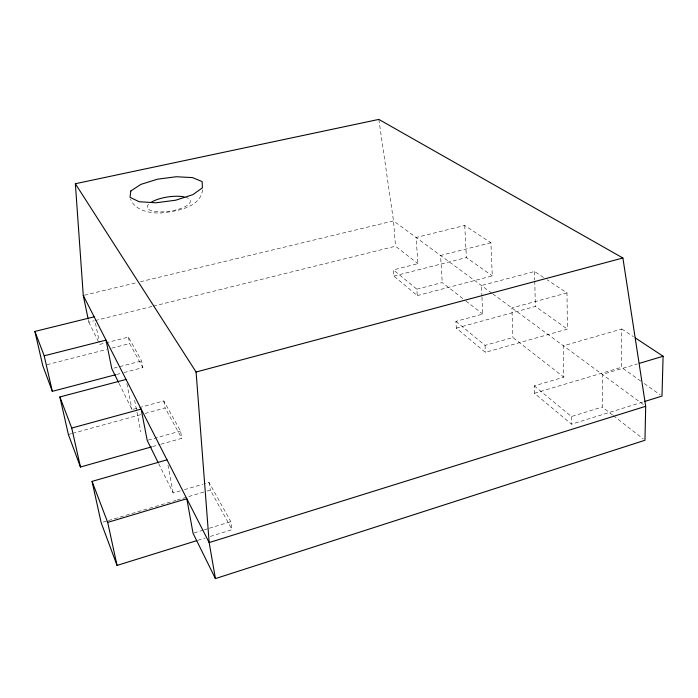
<?xml version="1.0" encoding="UTF-8"?>
<svg xmlns="http://www.w3.org/2000/svg" width="698" height="698" viewBox="0 0 698 698"><rect width="100%" height="100%" fill="white"/><g stroke="black" fill="none" stroke-linecap="round" stroke-linejoin="round"><path stroke-width="0.52" stroke-dasharray="3.49 2.62" d="M612.495 415.005L602.243 407.03L602.339 374.425L637.353 363.946M640.79 381.082L621.36 367.323L621.77 329.002L563.399 345.798L563.818 377.138L534.275 385.898L534.467 393.279L571.549 424.192L644.306 401.586M202.577 189.743C200.544 208.039 175.311 211.381 161.072 212.969C150.087 213.466 135.176 210.622 130.509 199.235M197.892 540.296L205.151 538.045M210.334 536.43L232.102 529.669L230.794 521.633L209.016 482.379L203.895 483.906M194.061 532.967L203.249 530.131M204.27 529.817L208.353 528.561M209.365 528.246L230.794 521.633M534.275 385.898L571.47 416.523L602.243 407.03M103.243 522.095L107.405 520.856M108.443 520.542L176.018 500.361M177.056 500.047L206.163 491.348M207.201 491.043L210.325 490.109L232.102 529.669M534.467 393.279L621.36 367.323M158.734 463.777L173.165 493.015L180.337 490.886M184.429 489.673L202.865 484.203M152.548 446.607L159.868 444.53M160.906 444.233L181.803 438.318L180.512 431.024L163.812 400.94L131.992 409.604L119 383.298M481.969 297.156L482.746 314.074L455.916 321.377L456.3 328.112L485.363 352.342L567.404 329.107L566.994 292.898L547.153 279.819M148.229 440.098L180.512 431.024M455.916 321.377L485.049 345.37L512.899 337.535L563.818 377.138M566.994 292.898L511.896 307.931L512.899 337.535M68.369 434.496L71.519 433.633M72.575 433.345L140.917 414.603M145.123 413.452L165.094 407.972L181.803 438.318M456.3 328.112L535.383 306.422L567.404 329.107M543.541 277.438L534.528 271.496L481.428 285.534L481.917 296.1M116.54 374.494L122.857 372.837M123.912 372.558L142.863 367.584L141.607 360.918L128.406 337.125L106.942 342.57M417.282 295.577L492.282 275.893L490.912 242.747L464.737 225.498L416.078 237.486L417.936 263.661L393.384 269.89L393.881 276.068L417.282 295.577L416.819 289.19L393.384 269.89M113.844 368.151L141.607 360.918M416.819 289.19L442.235 282.559L465.016 300.288M46.993 364.688L106.628 349.454M111.855 348.11L129.645 343.573L142.863 367.584M393.881 276.068L466.386 257.553L492.282 275.893M490.912 242.747L440.56 255.485L442.235 282.559M99.788 344.384L105.922 342.831M88.358 319.981L88.794 322.118L94.082 320.81M95.137 320.548L152.251 306.413M153.316 306.152L395.513 246.22L417.936 263.661M84.327 295.219L136.206 282.751M140.438 281.73L393.506 220.891L491.933 293.256M621.77 329.002L633.452 336.706M644.315 383.586L660.212 394.841M492.805 293.902L643.949 405.014M465.863 300.943L482.746 314.074M613.35 415.668L643.251 438.929M88.794 322.118L98.837 342.448M95.452 323.183L99.36 342.264M126.879 383.621L131.992 409.604M134.644 400.216L140.795 431.809M128.406 337.125L129.645 343.573M167.991 465.182L173.165 493.015M163.812 400.94L165.094 407.972M209.016 482.379L210.325 490.109M378.839 119.402L393.506 220.891L395.513 246.22M464.737 225.498L466.386 257.553M485.049 345.37L485.363 352.342M534.528 271.496L534.738 279.968M534.764 281.024L535.383 306.422M571.47 416.523L571.549 424.192M185.293 197.141A21.795 7.198 -8.7 0 1 184.953 206.704A21.795 7.198 -8.7 0 1 156.971 211.764A21.795 7.198 -8.7 0 1 149.259 203.668"/><path stroke-width="1.05" d="M88.131 318.916L83.271 295.472L75.358 183.731L378.839 119.402L622.895 257.998L645.685 406.288L644.961 440.264L215.42 578.598L193.041 533.281L186.82 498.721L107.693 522.392L117.046 565.424L196.862 540.618M635.25 337.884L663.1 356.242L661.983 396.098L644.306 401.586M645.685 406.288L209.164 542.582L83.271 295.472M639.412 363.335L663.1 356.242M117.046 565.424L101.166 522.715L92.057 481.384L166.997 459.825M126.059 379.459L59.88 396.953L68.369 434.496L80.462 467.023L151.51 446.903M59.88 396.953L71.728 428.04L141.153 409.089L147.191 440.394L158.254 462.809M75.358 183.731L196.086 372.025L622.895 257.998M94.151 316.822L34.9 331.428L42.805 365.752L52.324 391.342L115.493 374.765M34.9 331.428L44.192 355.797L106.026 340.144L111.785 368.692L118.52 382.329M92.057 481.384L107.693 522.392M44.192 355.797L52.324 391.342M71.728 428.04L80.462 467.023M215.42 578.598L209.164 542.582L196.086 372.025M150.864 202.49A21.795 7.198 -8.7 0 1 184.071 196.862M130.831 190.964L130.029 197.342L139.172 201.722L156.012 202.795L175.817 200.178L192.875 194.646L202.42 187.814L202.132 181.593L192.491 177.597L176.236 176.742L157.512 179.194L140.961 184.351L130.831 190.964"/></g></svg>
